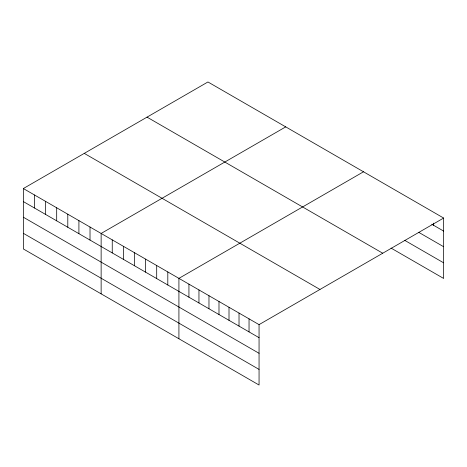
<?xml version="1.0" encoding="UTF-8"?>
<svg xmlns="http://www.w3.org/2000/svg" width="467" height="467" viewBox="0 0 467 467"><rect width="100%" height="100%" fill="white"/><g stroke="black" fill="none" stroke-linecap="round" stroke-linejoin="round"><path stroke-width="0.7" d="M259.057 353.303L259.057 324.629L23.35 188.545L23.35 248.946L259.057 385.03L259.057 353.303L23.35 217.219M391.06 248.094L443.65 278.455L443.65 218.054L207.943 81.97L23.35 188.545M285.728 126.878L101.135 233.453L101.135 293.854M363.507 171.786L178.919 278.361L178.919 338.762M259.057 324.629L443.65 218.054M431.753 224.23L443.65 231.101M418.607 232.268L443.65 246.728M404.831 240.417L443.65 262.828M147.029 117.141L382.736 253.225M84.264 153.374L319.971 289.458M23.35 201.592L259.057 337.676M23.35 233.319L259.057 369.403M433.633 223.144L433.633 225.316M249.039 318.844L249.039 331.891M239.022 313.059L239.022 326.106M229.005 307.274L229.005 320.321M218.988 301.495L218.988 314.542M208.971 295.71L208.971 308.757M198.954 289.925L198.954 302.972M188.937 284.14L188.937 297.187M167.805 271.946L167.805 284.993M156.696 265.53L156.696 278.577M145.581 259.115L145.581 272.162M134.467 252.7L134.467 265.746M123.358 246.284L123.358 259.331M112.243 239.869L112.243 252.916M90.02 227.038L90.02 240.085M78.911 220.622L78.911 233.669M67.797 214.207L67.797 227.254M56.688 207.792L56.688 220.838M45.573 201.376L45.573 214.423M34.465 194.961L34.465 208.008"/></g></svg>
